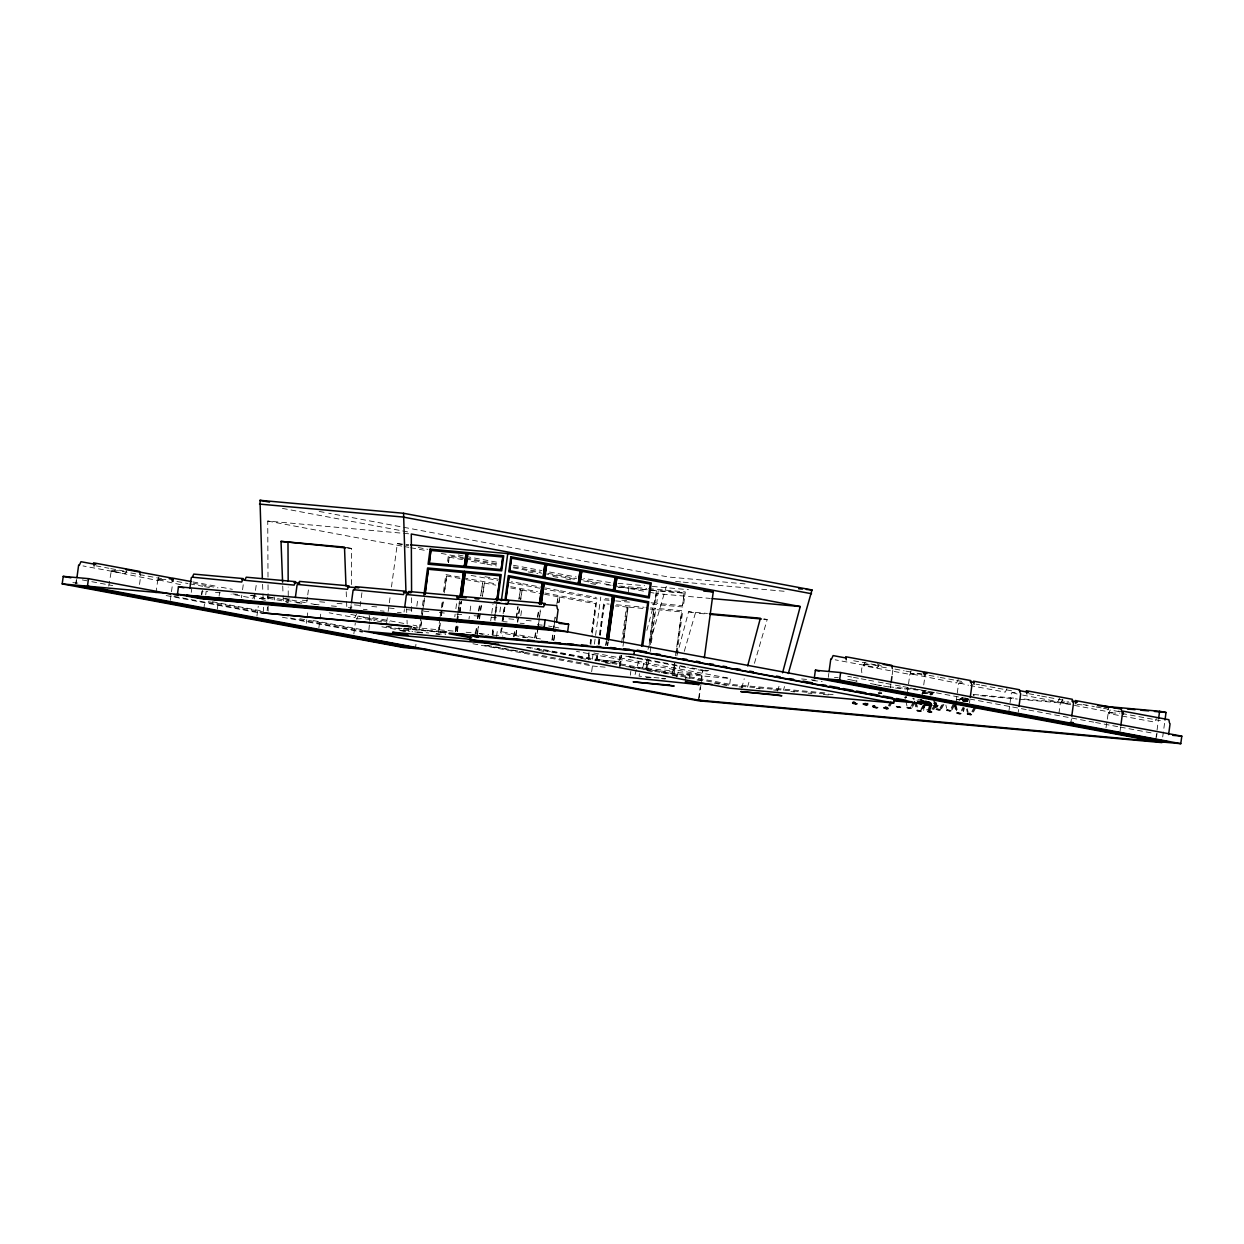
<?xml version="1.0" encoding="UTF-8"?>
<svg xmlns="http://www.w3.org/2000/svg" width="1244" height="1244" viewBox="0 0 1244 1244"><rect width="100%" height="100%" fill="white"/><g stroke="black" fill="none" stroke-linecap="round" stroke-linejoin="round"><path stroke-width="0.75" stroke-dasharray="5 3.75" d="M923.997 700.699L925.085 704.197L924.028 704.508L933.249 705.239L924.276 704.617L922.924 701.01M75.775 583.84L76.288 580.077M76.148 583.452L76.677 579.517M108.726 586.111L111.276 571.105L118.864 570.732L164.892 579.315M139.546 584.447L140.759 575.397M155.982 592.968L157.708 580.295L165.887 579.409M170.319 600.417L172.558 583.809M191.265 592.362L191.778 588.599M201.45 594.927L201.963 591.149L207.748 591.678M201.932 594.352L202.43 590.573M203.954 607.865L204.482 603.931M205.711 594.881L206.193 591.258M217.342 609.078L217.871 605.159M219.1 596.094L219.582 592.471M241.476 597.773L241.818 595.145M242.564 589.718L243.295 584.276M254.32 599.048L256.28 584.556M256.917 616.122L258.254 606.248M267.102 610.68L267.584 607.056M306.77 602.143L307.517 596.7M307.75 594.896L308.73 587.65M306.273 623.291L306.755 619.668M307.004 617.864L307.983 610.617M318.868 627.8L320.874 612.997M350.621 608.549L351.15 604.615M353.84 633.911L355.302 623.042M360.091 606.341L362.051 591.849M368.893 630.039L369.95 618.486L349.548 614.101M386.635 622.731L387.91 613.323M388.159 611.426L390.196 596.374M391.471 586.95L397.334 543.628L408.747 544.67M404.036 612.064L404.393 609.436M408.467 631.346L408.981 627.582M416.833 606.186L417.813 598.939M415.434 648.217L415.962 644.283M419.259 629.495L421.078 616.029M421.327 614.116L423.411 598.737M421.374 620.709L420.565 628.36L422.105 616.931M421.623 618.797L424.468 597.866M422.354 615.034L423.395 607.414M423.644 605.517L424.671 597.897M439.878 618.408L438.075 631.765L445.71 633.18M440.143 616.511L442.46 599.344M443.502 591.724L445.818 574.557L461.073 577.403M447.591 561.371L448.369 555.726L463.623 558.572M446.907 632.092L439.101 630.661L440.127 623.12M441.153 615.578L443.191 600.494M444.201 592.953L446.736 575.988L444.435 592.968M448.322 562.521L449.271 557.157L448.555 562.537M440.36 623.151L439.101 630.661M441.371 615.593L443.424 600.51M454.791 616.76L455.148 614.147M455.879 608.705L456.859 601.458M455.32 631.47L456.346 623.866M456.595 621.953L457.637 614.349M457.885 612.437L459.425 601.023M455.522 631.517L457.077 620.087M457.326 618.19L458.352 610.571M458.616 608.674L459.642 601.054M456.33 630.895L457.357 623.197M457.621 621.285L460.218 602.049M457.154 631.641L458.181 624.021M459.72 612.608L461.275 601.179M457.372 631.688L458.398 624.068M459.938 612.639L461.493 601.225M468.988 619.061L469.346 616.433M470.077 611.006L471.056 603.76M475.581 633.6L476.592 626.059M477.618 618.517L478.38 612.857M478.645 610.959L479.406 605.315M480.682 595.876L482.688 582.69L480.915 595.907M475.814 633.616L476.825 626.074M477.851 618.532L478.613 612.872M478.862 610.991L479.64 605.33M477.541 632.03L478.302 626.37M479.329 618.828L481.117 605.626M482.392 596.203L484.398 583.016L482.625 596.218M477.261 635.824L478.536 626.401M479.562 618.859L481.35 605.641M490.711 620.849L491.24 616.915M491.738 613.292L492.966 604.242M492.126 634.798L492.904 629.091M494.179 619.574L494.957 613.852M495.205 611.955L496.247 604.335M492.344 634.844L493.106 629.122M494.91 615.796L496.449 604.382M492.873 636.135L493.915 628.453M494.957 620.756L497.04 605.377M496.558 636.462L497.569 628.935M499.87 611.986L500.632 606.341M501.083 628.982L500.57 632.792L525.232 637.394M502.109 621.347L502.887 615.624M503.136 613.727L504.178 606.092M533.132 637.581L501.363 631.672L501.876 627.909M502.887 620.367L504.675 607.15M502.094 627.925L501.363 631.672M503.12 620.383L504.908 607.181M513.756 636.85L514.783 629.308M516.307 617.988L517.846 606.668M518.857 599.126L520.365 589.718L519.09 599.157M513.99 636.866L515.016 629.324M516.54 618.019L518.064 606.699M515.731 635.28L516.493 629.619M517.52 622.078L519.292 608.876M520.567 599.452L522.076 590.045L520.801 599.468M515.965 635.311L516.726 629.651M517.737 622.109L519.525 608.907M520.832 615.702L521.811 608.456M534.749 637.908L535.511 632.247M537.563 617.148L538.574 609.607M534.982 637.923L535.744 632.263M537.781 617.179L538.808 609.638M540.502 638.949L536.459 638.219L537.486 630.677M537.735 628.795L540.285 609.933M538.232 626.929L536.459 638.219M538.481 625.048L540.518 609.949M551.947 640.1L552.958 632.558M553.222 630.677L555.259 615.578M556.783 604.273L558.043 596.747L557.281 602.407M552.181 640.131L553.704 628.811M553.953 626.929L555.228 617.49M553.658 640.427L555.182 629.106M558.758 602.702L559.753 597.058L558.991 602.718M553.891 640.442L555.415 629.122M588.847 652.789L588.085 658.449L589.081 652.805M590.122 643.35L590.636 639.587M591.662 632.045L595.705 603.775L591.88 632.061M590.356 643.381L590.869 639.603M588.77 659.864L589.812 652.229M590.838 644.61L592.128 635.078M592.377 633.165L596.514 602.656L545.012 593.046M592.377 659.164L593.139 653.52M594.414 644.097L600.774 597.011M591.662 671.682L592.424 666.022L480.511 645.154M595.876 660.828L596.918 653.209M598.193 643.661L603.62 603.62L609.14 604.117M619.605 655.961L619.061 661.652L596.964 659.662L597.524 653.955M598.799 644.532L599.81 636.99M600.074 635.093L604.149 604.926L608.052 605.299M596.964 659.662L597.742 654.002M599.017 644.563L600.028 637.021M600.292 635.14L604.149 604.926M605.719 645.341L606.232 641.562M605.952 645.356L606.466 641.577M607.445 645.652L607.943 641.888M607.663 645.683L608.176 641.904M621.611 642.79L626.447 606.963L615.189 605.921M628.515 591.709L628.78 588.085L617.739 587.09M619.217 667.313L620.834 655.37M623.151 638.203L627.536 605.781M620.103 666.1L621.518 655.572M623.539 640.66L628.08 607.088L648.326 608.907M620.321 666.131L621.736 655.619M622.995 646.289L628.08 607.088M630.319 675.165L630.817 671.402M639.432 673.642L639.089 676.161L665.742 678.571M647.16 658.9L646.087 668.463L647.362 658.947M649.212 643.677L653.846 609.404L649.43 643.708M656.397 590.573L654.904 603.169L656.599 590.62L649.026 589.905M646.833 669.801L648.124 660.191M650.208 644.812L655.153 608.269M648.995 659.071L647.922 668.619L673.688 670.951L674.714 663.332M650.239 651.498L655.681 609.576L681.665 611.939L675.741 655.728M658.231 590.744L656.754 603.34L682.521 605.657L684.216 593.108L658.231 590.744L684.216 593.108M674.497 663.301L673.688 670.951M675.539 655.681L681.665 611.939M683.998 593.061L682.521 605.657M674.435 672.289L675.476 664.607M677.031 653.069L682.754 610.773L645.947 607.445M685.273 682.039L686.299 674.497L730.461 678.493L729.451 686.019M686.299 674.497L689.845 675.165L689.518 677.669L685.708 677.327M698.615 698.864L700.154 687.574M701.165 680.033L702.44 670.625L626.027 656.365M699.097 698.288L701.134 683.236M701.398 681.339L702.922 670.049L687.699 667.204M828.302 677.327L828.831 673.408M861.843 672.755C859.091 656.708 880.939 668.603 887.594 667.717M890.424 687.699L890.953 683.765M892.181 674.714L892.912 669.288M907.358 692.597L909.862 674.186L921.726 673.984M922.473 694.308L923.001 690.373M923.732 684.946L924.961 675.881M923.654 710.417L924.914 701.274L931.336 701.896L930.325 709.36M924.525 707.23L925.256 702.254M917.994 702.658A42.576 30.96 -79.4 0 0 920.218 702.533L920.28 702.114A42.576 30.96 -79.4 0 1 916.952 702.207L928.77 704.477L928.615 705.612L928.304 704.431M928.584 709.655L929.47 703.124M928.786 711.366L930.03 702.269L924.883 701.305M929.423 709.236L930.434 701.771M929.688 711.49L930.916 702.393L930.03 702.269M930.59 708.271L931.243 703.373M930.745 709.438L931.632 702.907M935.41 707.058L935.846 703.793M935.472 706.981L935.908 703.715M935.861 707.09L936.468 702.844M937.976 705.317L937.354 706.405L937.976 705.317L916.688 701.383M956.107 701.756L958.595 683.329L963.618 682.521M963.587 711.304L964.022 708.038M963.618 711.273L964.053 708.007M969.496 702.969L969.854 700.356M1008.9 711.319L1011.388 692.892L1016.41 692.084M1018.23 712.128L1018.587 709.5M1058.908 713.558L1060.386 702.689L1068.565 701.803M1071.022 721.691L1071.379 719.063M1105.994 727.802L1108.233 712.983L1119.818 713.107M1120.02 731.488L1120.549 727.553M1156.034 737.63L1156.547 733.867M1157.06 730.104L1158.319 720.68M1156.516 737.07L1157.029 733.291M1162.705 736.946L1164.742 721.878M635.093 674.512L639.509 657.967M646.864 630.366L656.677 593.59L710.277 598.426M671.962 674.108L674.901 663.099M676.845 655.775L688.585 611.753L707.478 613.463M741.782 687.932L744.223 678.757M777.687 691.151L779.646 683.796M642.588 667.981L645.294 658.714M647.984 649.43L666.333 586.344M676.814 676.938L680.001 665.991M684.262 651.374L695.412 613.028L706.747 614.054M747.535 687.077L749.665 679.768M754.439 663.332L767.19 619.512L763.769 618.874M783.456 690.218L784.529 686.517M126.997 570.281L125.349 573.826L83.006 565.927M159.045 576.889L157.397 580.435L111.587 571.245M254.802 594.71L253.154 598.255L231.057 594.134M356.593 614.069L354.944 617.615L329.162 612.81M356.701 619.046L358.132 616.107L389.434 621.938M865.171 662.197L863.523 665.742L909.551 674.326L911.199 670.78M879.15 664.172L877.502 667.717L835.159 659.818M958.222 679.442L956.574 682.987L910.764 673.813M1006.956 688.601L1005.308 692.146L970.32 685.615M1059.748 698.148L1058.1 701.694L1019.442 694.494M1062.718 699.377L1061.07 702.922L1107.098 711.506L1108.746 707.96M1110.286 709.982L1108.637 713.527L1154.665 722.111L1156.314 718.566M158.61 579.922L180.489 584.633M959.497 682.956L968.485 685.273M1012.289 692.519L1017.592 694.152M888.434 705.566L890.797 701.289M889.102 706.079L891.653 701.445M890.02 706.157L892.586 701.523M910.841 706.545L913.205 702.269M912.287 705.628L914.853 700.994M912.365 707.261L915.771 701.087M920.809 709.422L924.199 703.295L925.116 703.373L925.738 703.964L922.317 710.137M921.4 710.06L924.821 703.871L925.738 703.964M922.519 708.069L925.116 703.373M932.176 708.956L934.773 704.244L935.706 704.337L936.328 704.913L933.762 709.547M932.844 709.469L935.706 704.337M939.966 708.116L941.661 705.053M940.557 708.753L943.247 703.917M941.475 708.831L944.04 704.197M951.333 707.649L953.697 703.373M951.473 709.158L954.568 703.529M952.064 709.795L955.485 703.606M961.363 710.417L963.058 707.354M961.97 711.039L963.805 707.758M971.891 711.475L974.254 707.198M972.544 711.988L975.109 707.354M973.461 712.081L976.027 707.447M904.528 697.868L905.134 697.044A4.789 3.281 -84.8 0 1 905.616 696.624M905.445 697.946L906.052 697.138M921.913 693.934C922.504 689.814 926.671 692.877 924.245 691.26M922.379 693.965L924.712 691.291M925.956 693.623A39.963 19.018 35.7 0 1 923.608 693.188L924.401 691.726A39.963 19.018 35.7 0 0 933.14 692.504L933.358 692.83A39.963 19.018 35.7 0 1 924.619 692.037L924.401 691.726M917.777 701.429A39.963 19.018 35.7 0 0 925.349 701.989L924.136 702.813A39.963 19.018 35.7 0 1 917.73 702.456A42.576 30.96 -79.4 0 0 921.991 702.425L921.928 702.86A42.576 30.96 -79.4 0 1 917.497 702.891M930.807 695.178C931.321 691.026 935.939 693.468 933.451 692.084M931.585 694.805L933.917 692.13M959.108 699.968L960.104 698.833A39.963 19.018 35.7 0 0 968.843 699.626L969.06 699.937A39.963 19.018 35.7 0 1 960.321 699.144L960.104 698.833M959.497 700.372L962.001 697.511M962.576 700.574A39.963 19.018 35.7 0 0 967.848 700.761L968.843 699.626M259.529 598.675L267.429 598.115L287.675 601.894M924.028 704.508L923.53 700.652M356.406 618.906L363.979 618.532L375.035 620.585M268.004 577.107L267.74 521.065L409.385 533.847M347.62 548.075L351.461 548.417L351.632 585.069M745.032 583.918L668.463 577.014L328.727 513.212M485.004 563.843L466.08 560.313M486.948 564.185L496.418 565.942M675.616 581.461L681.354 581.99M683.267 582.161L786.628 591.491M610.431 582.643L583.794 578.398M618.05 583.327L644.703 585.722M652.322 586.422L688.492 589.687M606.155 584.789L611.955 585.318M619.668 586.017L646.693 588.443M648.622 588.63L685.304 591.942L683.267 607.01L652.385 604.211M647.191 589.749L630.63 588.256L647.409 589.78M617.957 587.121L628.78 588.085M649.244 589.951L656.599 590.62M520.987 583.42L511.517 581.663M522.931 583.763L543.752 587.65M558.665 590.449L545.416 587.977M560.593 590.791L596.327 597.478M608.891 599.017L605.206 598.691M621.782 600.183L627.303 600.681M651.016 602.796L654.904 603.169M604.117 599.857L613.774 600.728M615.702 600.899L631.143 602.298M616.495 604.786L644.112 607.274M763.412 619.17L767.19 619.512M650.161 609.078L654.064 609.451M215.461 592.377L223.189 593.077M232.83 593.948L240.558 594.632M250.2 595.503L257.928 596.203M267.569 597.073L273.369 597.602M284.938 598.644L290.738 599.173M302.308 600.214L308.108 600.743M319.692 601.785L325.477 602.298M337.062 603.356L342.846 603.869M354.431 604.911L360.216 605.439M371.8 606.481L377.585 607.01M389.17 608.052L394.954 608.58M406.539 609.622L412.324 610.151M423.909 611.193L429.693 611.706M439.35 612.577L447.062 613.276M456.719 614.147L464.432 614.847M474.088 615.718L481.801 616.418M491.458 617.288L497.242 617.817M508.827 618.859L514.612 619.372M526.196 620.429L531.981 620.943M72.852 582.643L78.528 583.156M296.787 602.78L302.556 603.309M314.094 604.351L319.863 604.864M331.417 605.906L337.186 606.434M503.042 621.658L507.194 621.938M520.163 623.213L524.237 623.477M537.299 624.752L543.177 625.188M363.31 609.296L367.089 609.638M380.353 610.835L384.132 611.177M397.396 612.375L401.174 612.717M527.876 637.41L520.972 636.788L524.797 637.503M413.288 627.474L456.703 631.392M466.142 632.247L477.463 633.258M479.235 633.631L488.659 634.502M493.65 635.217L502.84 636.042M387.957 626.665L391.642 626.992M404.533 628.158L408.203 628.5M410.053 628.655L446.86 631.983M445.554 632.434L398.36 628.173L446.923 633.041M400.444 630.413L409.882 631.252M417.424 631.936L428.76 632.963M436.302 633.647L445.741 634.502M401.796 631.019L405.575 631.361M418.793 632.558L422.571 632.901M435.773 634.082L439.552 634.424M550.408 651.421L535.278 648.591M552.352 651.763L588.319 658.465M834.46 677.389L838.238 677.731M524.113 652.322L484.678 645.465M596.762 659.615L619.061 661.652M704.85 670.221L708.722 670.563M801.602 678.96L809.346 679.659M811.29 679.83L815.162 680.173M888.683 686.812L919.643 689.611M973.834 694.494L1016.41 698.351M1024.139 699.05L1070.586 703.233M601.396 661.326L619.807 662.99M702.44 670.625L708.24 671.138M812.534 680.561L822.191 681.432M895.602 688.056L926.5 690.84M980.583 695.723L1017.297 699.035M1019.225 699.221L1069.436 703.746M1077.164 704.446L1086.821 705.317M625.841 666.628L646.087 668.463M643.148 669.474L702.051 674.777L576.47 651.374M592.424 666.022L598.224 666.551M600.152 666.722L605.952 667.25M661.295 672.584L689.845 675.165M957.849 699.626L958.766 699.719A4.883 3.343 -84.8 0 0 957.927 699.766A4.883 3.343 -84.8 0 0 956.714 699.75M685.133 677.778L690.84 678.291M824.819 692.892L730.321 684.356L537.392 648.388M646.134 677.296L653.753 677.98M661.373 678.664L665.167 679.006M833.107 694.618L729.544 685.273L526.585 647.44M924.572 702.813L924.354 703.124A39.963 19.018 35.7 0 1 917.932 702.782M739.029 686.89L742.87 687.232M756.29 688.445L760.131 688.787M773.55 690L777.391 690.358M790.811 691.555L794.652 691.913M808.071 693.126L811.912 693.468M823.404 694.51L829.157 695.023M936.328 704.913L934.773 704.244M397.334 543.628L408.747 545.758M418.264 547.531L427.765 549.304M458.212 554.979L463.919 556.052M465.831 556.41L500.072 562.786M513.399 565.274L541.933 570.592M549.537 572.007L576.174 576.983M267.74 521.065L408.825 547.376M410.738 547.733L427.889 550.921M441.231 553.409L464.121 557.685M466.018 558.027L498.44 564.076M513.694 566.922L540.378 571.898M547.998 573.328L576.61 578.647M578.507 579.004L610.928 585.053M612.826 585.411L647.144 591.802M649.057 592.16L656.677 593.59M465.536 558.929L499.87 565.32M513.212 567.808L541.824 573.157M543.737 573.5L576.159 579.548M583.794 580.979L599.048 583.825M449.053 557.141L464.183 559.956M528.187 571.898L537.874 573.671M553.02 576.501L558.696 577.558M565.849 578.911L571.758 579.999M590.682 583.529L596.374 584.587M346.236 547.453L351.461 548.417M688.585 611.753L695.412 613.028M485.02 576.718L498.502 579.206M471.118 575.412L497.833 580.388M509.278 582.534L539.787 588.21M541.7 588.567L597.011 598.893M462.986 577.76L495.407 583.809M510.678 586.655L537.377 591.631M446.503 575.972L463.763 579.175M465.66 579.517L482.688 582.69M484.18 583.001L495.765 585.131M510.678 587.93L520.365 589.718M521.842 590.014L542.664 593.901M544.561 594.259L558.043 596.747M559.52 597.042L595.705 603.775M853.695 660.766L881.327 665.913M1028.772 693.717L1039.829 695.785M1041.663 696.127L1047.184 697.153M1049.034 697.495L1056.405 698.864M1058.24 699.206L1065.61 700.59M929.081 675.352L938.287 677.063M940.137 677.42L954.863 680.157M956.714 680.499L964.069 681.883M894.949 669.085L904.155 670.811M906.005 671.154L913.36 672.522M975.98 684.169L979.666 684.853M981.516 685.195L996.242 687.948M998.077 688.29L1012.803 691.026M1083.291 704.555L1094.347 706.608M1096.182 706.95L1101.702 707.991M1103.552 708.334L1110.908 709.702M1113.971 710.682L1119.491 711.708M1121.653 713.45L1160.325 720.665M847.77 676.301L851.58 677.016M853.493 677.358L859.215 678.431M861.112 678.789L866.835 679.846M868.732 680.204L876.367 681.634M878.264 681.992L883.986 683.049M885.899 683.407L893.519 684.822M895.416 685.18L901.138 686.253M903.051 686.61L908.758 687.668M910.67 688.025L918.29 689.456M920.202 689.798L925.925 690.871M927.822 691.229L943.076 694.074M944.974 694.416L960.228 697.262M962.125 697.62L967.848 698.693M969.76 699.05L984.999 701.88M986.912 702.238L1026.938 709.702M1028.835 710.06L1093.647 722.142M1095.56 722.5L1118.418 726.76M1120.331 727.118L1152.737 733.167M847.693 679.302L857.132 681.059M870.349 683.531L881.669 685.646M883.551 685.988L891.108 687.403M853.073 680.468L856.743 681.152M875.17 684.589L880.69 685.615M548.588 626.012L552.103 626.665M553.86 626.992L559.147 627.987M916.533 702.518L937.821 706.437M917.263 703.498L928.615 705.612M916.797 703.451L928.164 705.566M628.718 656.21L661.062 662.243M662.959 662.601L685.802 666.846M625.81 656.148L640.987 658.978M593.886 653.022L730.461 678.493M348.444 607.601L351.741 608.223L351.725 604.366M479.173 633.585L482.594 634.222M192.836 581.881L218.617 586.686M283.321 598.535L309.103 603.34M310.938 603.682L318.308 605.051M221.323 587.261L232.364 589.314M268.937 597.058L302.074 603.231M193.178 583.156L206.069 585.551M208.774 586.126L217.98 587.852M96.021 565.849L108.912 568.259M110.763 568.601L123.638 570.996M403.818 623.415L370.681 617.226L371.287 620.367M413.024 625.126L416.709 625.81L417.689 629.308L413.646 627.8M176.943 581.461L187.984 583.529M189.819 583.871L202.71 586.266M204.56 586.608L210.08 587.65M251.459 595.425L258.814 596.793M527.705 647.191L533.614 648.264M538.792 650.472L544.514 651.545M580.73 658.294L586.453 659.367M605.517 662.912L611.239 663.985M630.304 667.53L636.026 668.603M647.471 670.734L653.178 671.807M672.258 675.352L677.964 676.425M697.029 679.986L702.751 681.043M714.196 683.174L719.918 684.247M721.815 684.604L727.538 685.662M376.87 620.927L382.39 621.969M261.769 599.577L265.438 600.261M386.122 626.494L412.759 631.47M414.672 631.828L420.379 632.885M486.964 645.309L523.942 652.12M525.015 652.4L540.238 655.23M542.151 655.588L557.374 658.434M559.271 658.776L582.099 663.036M584.011 663.394L591.615 664.809M381.877 626.774L406.539 631.361M472.922 643.739L478.613 644.812M212.366 601.754L261.924 610.991M313.379 620.585L362.937 629.822M208.261 601.645L263.619 611.97M299.882 618.734L362.875 630.475M173.896 596.342L189.166 599.188M191.078 599.546L263.619 613.074M290.334 618.05L362.875 631.579M82.275 579.922L89.91 581.352M91.807 581.694L112.769 585.613M166.136 595.565L263.355 613.681M282.404 617.242L362.455 632.17M319.179 511.424L326.814 512.855M282.404 508.376L400.739 530.597M402.652 530.955L410.287 532.401M917.046 673.206L923.172 674.559M260.665 597.136L268.564 599.81M1118.216 711.086L1120.72 711.739M268.035 599.048L267.351 595.845M973.617 694.665L974.176 695.505M973.166 694.618L973.71 695.458M967.848 700.761L968.05 701.087A39.963 19.018 35.7 0 1 962.778 700.885M967.723 701.461L967.521 701.149A39.963 19.018 35.7 0 1 962.234 700.947M923.281 693.561L923.064 693.25A39.963 19.018 35.7 0 0 924.245 693.483M937.012 707.556L935.472 700.901M936.079 707.478L934.85 702.098M906.969 705.908L905.803 700.885M962.063 697.977L963.151 701.476M923.39 701.056L924.479 704.555M967.303 708.738L968.112 712.252M966.572 709.08L967.381 712.641M956.03 704.726L957.522 711.304M955.174 704.571L956.387 709.904M955.392 705.923L956.605 711.226M954.257 704.493L955.47 709.826M945.891 705.053L946.637 708.349M934.617 700.745L936.25 707.852M933.7 700.652L935.317 707.774M926.376 700.838L928.397 709.733M925.458 700.761L927.666 710.122M924.712 701.103L926.749 710.029M916.33 702.207L917.45 707.136M915.46 702.036L916.688 707.385M914.542 701.958L915.755 707.292M877.72 663.332L878.326 666.457M369.141 615.205L369.748 618.33M274.115 596.825L274.722 599.95M406.586 608.751L406.726 612.577M407.021 620.212L407.161 624.037M346.205 591.771L346.501 599.53M346.578 601.474L346.796 607.305M282.73 586.033L283.026 593.808M283.103 595.752L283.321 601.567L288.266 602.485L288.204 587.059M262.577 584.322L262.873 591.973M262.95 593.886L263.168 599.608M263.464 607.259L263.604 611.068M411.608 597.804L411.671 613.261M268.035 584.836L268.129 604.164M268.144 606.092L268.175 613.821M930.341 694.012A39.963 19.018 35.7 0 0 932.362 693.981L932.145 693.654A39.963 19.018 35.7 0 1 930.123 693.701M927.977 693.577A39.963 19.018 35.7 0 1 923.406 692.861M921.742 699.89A39.963 19.018 35.7 0 1 920.607 699.719M925.132 701.663A39.963 19.018 35.7 0 1 917.574 701.118M929.797 694.074A39.963 19.018 35.7 0 0 931.818 694.043L932.02 694.354A39.963 19.018 35.7 0 1 929.999 694.401M916.937 700.807A39.963 19.018 35.7 0 0 925.676 701.6L925.474 701.289A39.963 19.018 35.7 0 1 917.901 700.73M922.519 700.388A39.963 19.018 35.7 0 1 917.948 699.672M922.317 700.061A39.963 19.018 35.7 0 1 920.062 699.781M917.932 702.969A42.576 30.96 -79.4 0 0 922.364 702.938L922.41 702.518A42.576 30.96 -79.4 0 1 917.979 702.533M917.092 702.471A42.576 30.96 -79.4 0 0 923.701 702.751L923.639 703.171A42.576 30.96 -79.4 0 1 917.03 702.907M917.31 702.72A42.576 30.96 -79.4 0 0 920.638 702.611L920.7 702.191A42.576 30.96 -79.4 0 1 917.372 702.3A42.576 30.96 -79.4 0 0 918.507 702.222L918.554 701.787A42.576 30.96 -79.4 0 1 917.45 701.88M917.87 701.958A42.576 30.96 -79.4 0 0 918.989 701.865L918.927 702.3A42.576 30.96 -79.4 0 1 917.823 702.378M912.692 698.226A3.732 2.566 -84.8 0 1 914.06 699.874M913.205 698.179A3.732 2.566 -84.8 0 1 914.34 698.864M905.274 698.226A3.499 2.395 -84.8 0 1 906.581 697.215M906.036 697.122A4.789 3.281 -84.8 0 1 906.534 696.702M881.778 693.561A39.963 19.018 35.7 0 1 878.373 693.079M881.669 692.302A39.963 19.018 35.7 0 1 879.384 691.944M881.576 693.25A39.963 19.018 35.7 0 1 878.171 692.768M880.13 693.514A39.963 19.018 35.7 0 1 878.995 693.343M968.392 699.594A39.963 19.018 35.7 0 1 960.648 698.77L960.446 698.444A39.963 19.018 35.7 0 0 969.185 699.237M968.376 698.459A39.963 19.018 35.7 0 1 965.126 698.211M962.732 700.559A4.789 3.281 -84.8 0 1 964.022 701.227M963.649 700.636A4.789 3.281 -84.8 0 1 964.955 701.305M924.79 702.207L936.343 703.793L924.79 702.207M112.364 571.012L111.276 571.105L115.708 570.809L112.364 571.012M159.387 579.673L158.299 579.782L162.731 579.486L159.387 579.673M260.913 598.38L259.84 598.488L264.257 598.193L260.913 598.38M864.502 664.902L863.429 664.996L867.846 664.7L864.502 664.902M911.541 673.564L910.452 673.657L914.884 673.377L911.712 673.533M1062.065 702.082L1060.976 702.176L1065.408 701.88L1062.065 702.082M1109.632 712.688L1108.559 712.781L1112.976 712.501L1109.632 712.688"/><path stroke-width="1.5" d="M428.636 649.803L403.367 647.518L62.2 583.903L63.226 576.376L88.479 578.647L170.428 593.932M76.926 577.698L78.636 565.025M88.479 578.647L87.453 586.188L705.27 701.383M178.452 586.779L177.441 594.305L200.937 598.691L567.637 631.797L568.648 624.255L545.152 619.87L178.452 586.779L183.879 587.79M189.865 588.428L191.327 577.558M189.757 595.767L188.979 595.954L203.549 598.551L253.792 602.982L239.221 600.23M262.36 578.6L260.012 500.321L403.569 513.274L812.021 589.967L788.307 673.517M295.372 597.524L297.083 584.851M351.399 602.811L353.109 590.138M354.027 637.845L368.877 639.26M403.569 513.274L405.995 593.466M404.642 607.632L406.353 594.959M400.055 646.429L414.905 647.844M423.94 594.881L427.578 567.964L501.192 574.619L497.818 599.608M424.981 594.057L428.325 569.301L463.499 572.504L460.156 597.244M429.164 563.034L430.875 550.47L466.049 553.673L464.354 566.222L429.382 563.066L430.875 550.47M425.184 594.088L428.325 569.301M449.224 633.009L635.124 650.55L915.46 702.813L894.358 700.916M459.953 597.213L463.499 572.504M460.995 596.28L464.385 571.291M461.788 597.369L465.132 572.629L500.321 575.832L496.978 600.572M465.987 566.347L467.682 553.798L502.856 557.001L501.161 569.55L466.189 566.393L467.682 553.798M462.006 597.415L465.132 572.629M470.014 639.774L470.543 635.917L634.456 650.721L894.234 699.159L893.721 703L729.793 688.196L470.014 639.774L633.942 654.562L893.721 703M496.76 600.541L500.321 575.832M501.394 600.681L507.754 553.596L410.66 544.841M504.94 600.37L508.298 575.583L648.715 601.769L642.79 645.62M505.702 599.608L508.983 576.998L505.919 599.639M509.605 570.701L511.533 558.167L509.605 570.701L543.224 576.952L544.919 564.387L511.3 558.152M539.336 603.946L542.384 583.234L539.569 603.978M541.062 604.273L544.094 583.545L541.28 604.289M544.701 577.247L546.629 564.714L544.701 577.247L578.336 583.498L580.031 570.934L546.411 564.698M421.732 649.166L698.366 700.745L1161.943 742.606L544.141 627.411L545.152 619.87M556.441 622.109L558.152 609.42M579.813 583.794L581.741 571.26L579.813 583.794L613.432 590.045L615.127 577.48L581.508 571.245M606.497 639.68L612.592 596.311L606.714 639.696M608.207 639.991L614.303 596.638L608.44 640.022M614.925 590.34L616.853 577.807L614.925 590.34L648.544 596.591L650.239 584.027L616.62 577.776M633.942 654.562L634.456 650.721M641.593 646.227L647.689 602.858L614.069 596.622M704.337 657.827L713.247 591.911L507.754 553.596M815.364 670.252L814.354 677.793L839.607 680.064L1180.774 743.679L1181.8 736.153L840.633 672.538L815.364 670.252L819.19 670.967M829.064 671.589L830.79 658.916M839.607 680.064L840.633 672.538M891.202 681.961L891.932 676.518M970.273 697.231L971.984 684.558M1019.007 706.39L1020.718 693.701M1071.799 715.938L1073.51 703.264M1106.18 731.736L1121.031 733.151M1120.797 725.734L1122.508 713.061M1152.208 740.32L1167.059 741.735M1158.584 718.799L1159.595 711.273L1097.674 705.675M1165.006 719.996L1166.017 712.47L1159.595 711.273M1168.614 734.551L1170.075 723.681M79.321 565.242L80.969 561.697L95.695 564.449M747.66 665.913L760.364 618.237L709.36 613.634M782.585 672.755L800.234 606.543L411.297 534.018L411.577 592.004M831.474 659.133L833.122 655.588L846.013 657.998M494.303 601.832L499.793 602.936M887.532 707.665L885.417 707.245M259.498 504.084L403.072 517.038L811.523 593.73M544.919 564.387L543.224 576.952M282.59 582.161L281.02 541.389L344.495 547.127L345.972 585.94M281.02 541.389L345.692 547.904M798.632 588.754L802.458 589.112M806.283 589.454L812.021 589.967M580.031 570.934L578.336 583.498M615.127 577.48L613.432 590.045M703.731 591.056L713.247 591.911M712.19 598.597L800.234 606.543M710.526 614.396L761.515 618.999M495.656 598.97L545.136 603.449L543.566 606.885L505.499 603.449M347.371 586.841L358.785 587.868M543.488 604.413L556.799 605.626L557.343 608.829M403.383 592.113L411.002 592.797M456.626 596.933L466.142 597.789M475.037 598.722L478.847 599.064M294.066 582.643L299.773 583.156M241.616 579.548L245.41 579.891M559.007 623.384L568.648 624.255M62.2 583.903L544.141 627.411M190.767 596.125L543.659 627.987L554.311 629.962L200.455 597.991M458.803 633.88L464.556 634.393M472.238 635.093L477.991 635.606M485.658 636.29L491.411 636.819M499.077 637.503L504.831 638.032M512.497 638.716L520.179 639.416M527.845 640.1L533.598 640.629M541.264 641.313L547.018 641.842M554.684 642.526L560.438 643.055M568.119 643.739L573.857 644.268M581.539 644.952L587.292 645.465M596.871 646.336L600.712 646.678M610.306 647.549L616.044 648.062M623.726 648.762L629.48 649.275M485.269 642.091L466.173 638.887L392.544 632.232L407.954 635.109L363.792 631.128L591.413 673.564L699.112 684.62L685.273 682.039L712.159 684.464M374.055 633.041L498.688 644.283M1104.206 706.887L1108.077 707.23M1113.862 707.758L1121.59 708.458M1127.391 708.987L1135.119 709.671M1140.904 710.2L1148.632 710.899M1154.432 711.428L1166.017 712.47M894.467 700.17L911.728 701.725M968.454 713.356L970.227 713.605M969.854 714.056L968.065 713.823M928.755 710.837L930.528 711.07M884.997 707.447L886.785 707.681M930.139 711.537L928.366 711.288M886.397 708.147L884.624 707.898A3.079 2.115 -84.8 0 0 885.308 708.256L887.439 708.676A3.079 2.115 -84.8 0 0 888.232 708.52M1172.781 735.344L1181.8 736.153M698.848 700.185L1180.774 743.679M1070.384 722.235L1073.432 722.686M502.856 557.001L501.161 569.55M466.049 553.673L464.354 566.222M508.749 576.983L542.384 583.234M543.861 583.529L612.592 596.311M883.24 664.358L923.748 671.915L924.354 675.041M1019.256 690.607L1028.461 692.317M923.235 672.926L926.92 673.61M970.133 681.728L973.819 682.412M1071.924 701.087L1077.444 702.114M1167.463 741.859L839.125 680.639L827.68 679.613L1156.003 740.833M637.13 650.161L646.678 651.934M656.21 653.706L660.02 654.422M682.909 658.682L686.719 659.398M696.251 661.17L700.061 661.886M709.609 663.674L713.418 664.374M722.951 666.162L726.76 666.862M736.293 668.65L740.118 669.35M749.65 671.138L753.46 671.838M776.349 676.114L780.159 676.829M789.691 678.602L793.516 679.317M803.049 681.09L812.581 682.863M822.113 684.651L825.923 685.351M829.748 686.066L839.28 687.839M843.09 688.554L852.622 690.342M856.447 691.042L865.979 692.83M869.789 693.53L879.321 695.318M883.131 696.018L892.679 697.806M896.489 698.506L906.021 700.294M947.29 710.277L950.338 710.759A3.079 2.115 -84.8 0 0 950.82 710.713M958.175 713.247L960.306 713.636A3.079 2.115 -84.8 0 0 960.788 713.589M917.543 710.635L920.607 711.117A3.079 2.115 -84.8 0 0 921.089 711.055M864.938 703.451L867.052 703.824A1.928 1.322 -84.8 0 0 867.721 703.56M855.483 702.782L853.368 702.378M886.521 708.598L884.375 708.194A3.079 2.115 -84.8 0 1 883.675 707.758M873.801 707.245L876.864 707.727A3.079 2.115 -84.8 0 0 877.642 707.572M191.001 581.539L172.589 578.102L173.196 581.228M125.566 569.441L171.594 578.025L172.201 581.15M169.246 578.693L172.932 579.377M474.353 636.633L478.178 637.348M456.75 634.409L469.921 636.866M449.084 633.74L471.709 637.97M257.275 603.107L243.186 600.494L186.382 595.363L201.419 598.115M283.834 614.8L288.328 615.64M174.238 594.648L178.063 595.347M63.226 576.376L70.846 577.791M415.309 647.968L86.971 586.764L75.526 585.722L403.849 646.942M260.012 500.321L269.559 502.109M873.91 706.219L873.988 706.234A1.928 1.322 -84.8 0 1 873.568 705.986M874.827 706.297L874.905 706.328A1.928 1.322 -84.8 0 1 874.408 705.986M854.286 702.471L854.364 702.487A1.928 1.322 -84.8 0 1 853.928 702.222M1169.469 722.826L1168.862 719.701L1122.834 711.117L1123.441 714.243M1121.901 712.221L1121.295 709.096L1075.267 700.512L1075.873 703.637M1072.903 702.409L1072.297 699.284L1026.269 690.7L1026.875 693.825M1020.111 692.861L1019.505 689.736L973.477 681.152L974.083 684.278M971.377 683.702L970.771 680.577L924.743 671.993L925.349 675.119M892.306 668.432L891.699 665.307L845.671 656.723L846.278 659.849M140.152 574.541L139.546 571.416L93.518 562.832L94.124 565.958M287.986 542.695L288.173 581.275M920.156 710.977A3.079 2.115 -84.8 0 1 919.689 711.008M918.461 710.697A3.079 2.115 -84.8 0 1 918.025 710.495M917.543 710.604A3.079 2.115 -84.8 0 1 917.108 710.402M900.532 707.23A3.079 2.115 -84.8 0 1 900.065 707.261L897.002 706.794A3.079 2.115 -84.8 0 1 896.551 706.576M899.614 707.152A3.079 2.115 -84.8 0 1 899.132 707.167M897.919 706.856A3.079 2.115 -84.8 0 1 897.468 706.654M907.14 707.525A3.079 2.115 -84.8 0 0 907.576 707.727L910.639 708.24A3.079 2.115 -84.8 0 0 911.121 708.178M908.509 707.82A3.079 2.115 -84.8 0 1 908.058 707.618M910.188 708.1A3.079 2.115 -84.8 0 1 909.722 708.131M927.682 711.366A3.079 2.115 -84.8 0 0 928.133 711.568L931.181 712.066A3.079 2.115 -84.8 0 0 931.663 712.019M929.05 711.646A3.079 2.115 -84.8 0 1 928.599 711.444M930.745 711.941A3.079 2.115 -84.8 0 1 930.263 711.957M876.725 707.494A3.079 2.115 -84.8 0 1 875.947 707.618M874.719 707.307A3.079 2.115 -84.8 0 1 873.397 705.97M873.801 707.214A3.079 2.115 -84.8 0 1 872.65 706.234M857.1 703.746A3.079 2.115 -84.8 0 1 856.307 703.871L853.244 703.404A3.079 2.115 -84.8 0 1 852.544 702.984M856.183 703.653A3.079 2.115 -84.8 0 1 855.39 703.793M854.177 703.466A3.079 2.115 -84.8 0 1 852.933 702.316M863.118 703.933A3.079 2.115 -84.8 0 0 863.834 704.337L865.979 704.757A3.079 2.115 -84.8 0 0 866.757 704.617M864.036 704.011A3.079 2.115 -84.8 0 0 864.751 704.431L866.897 704.85A3.079 2.115 -84.8 0 0 867.69 704.695M887.314 708.442A3.079 2.115 -84.8 0 1 886.521 708.567M959.87 713.512A3.079 2.115 -84.8 0 1 959.388 713.543L957.242 713.154A3.079 2.115 -84.8 0 1 956.807 712.936M958.175 713.216A3.079 2.115 -84.8 0 1 957.724 713.014M940.246 709.764A3.079 2.115 -84.8 0 1 939.764 709.78L937.618 709.407A3.079 2.115 -84.8 0 1 937.183 709.189M939.313 709.671A3.079 2.115 -84.8 0 1 938.847 709.702L936.701 709.329A3.079 2.115 -84.8 0 1 936.265 709.111M947.29 710.262A3.079 2.115 -84.8 0 1 946.839 710.06M948.208 710.34A3.079 2.115 -84.8 0 1 947.757 710.137M949.903 710.635A3.079 2.115 -84.8 0 1 949.421 710.666M967.397 713.9A3.079 2.115 -84.8 0 0 967.832 714.087L970.895 714.6A3.079 2.115 -84.8 0 0 971.377 714.554M968.749 714.18A3.079 2.115 -84.8 0 1 968.314 713.978M970.444 714.46A3.079 2.115 -84.8 0 1 969.978 714.491M430.113 549.133L428.076 564.201L501.705 570.841L503.742 555.788L430.113 549.133M510.849 556.752L508.812 571.82L649.228 598.006L651.265 582.938L510.849 556.752M192.307 577.185L241.694 582.021L243.264 578.569L193.784 574.106L192.307 577.185M244.757 580.279L294.144 585.115L295.714 581.663L246.234 577.2L244.757 580.279M298.062 584.478L347.449 589.314L349.02 585.862L299.54 581.399L298.062 584.478M354.089 589.749L403.46 594.585L405.031 591.149L355.566 586.67L354.089 589.749M407.332 594.57L456.703 599.406L458.274 595.969L408.809 591.491L407.332 594.57M458.087 599.281L507.459 604.117L509.029 600.665L459.565 596.203L458.087 599.281M407.239 625.95L263.681 612.981L411.733 626.789L407.239 625.95M365.145 638.405L350.015 637.037L402.885 646.896L418.015 648.264L365.145 638.405M669.023 685.117L633.134 681.867L674.17 686.066L669.023 685.117M776.691 694.836L740.802 691.586L781.838 695.785L776.691 694.836M1117.299 732.296L1102.168 730.928L1155.038 740.786L1170.169 742.155L1117.299 732.296"/></g></svg>
